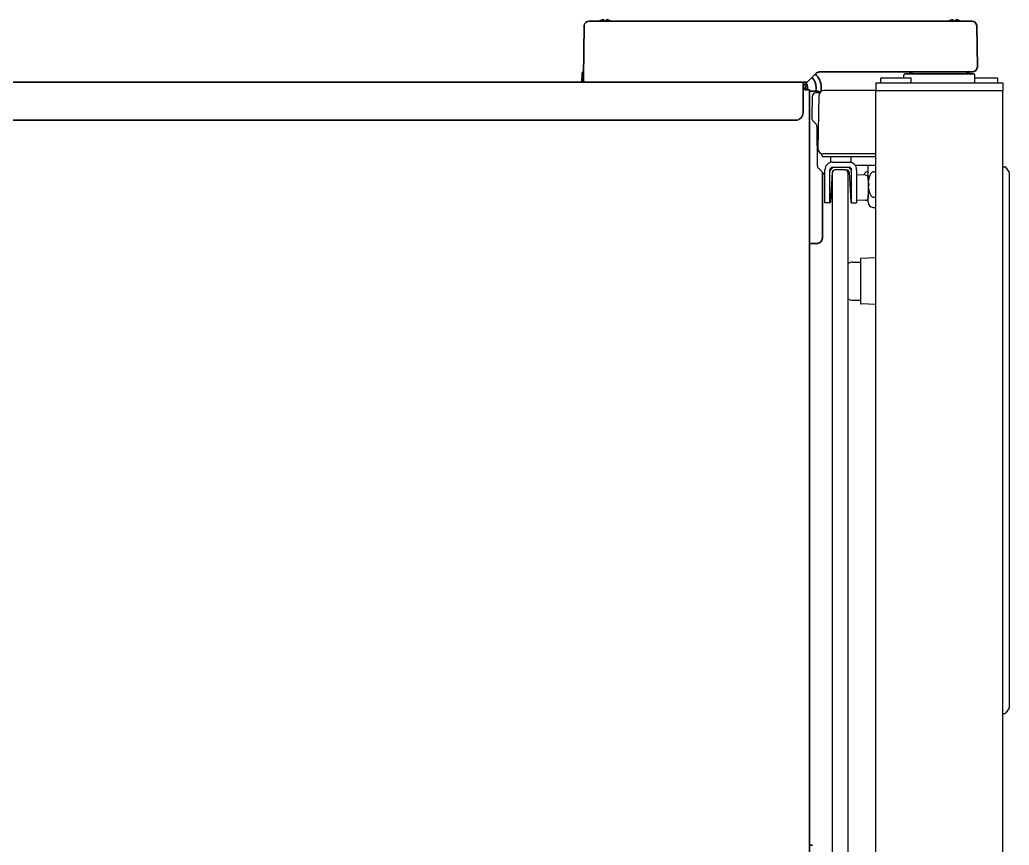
# Model space of a CAD drawing. Extents: x 6336 to 10269, y -393 to 3204.
# Drawn here: x 9823.4 to 10212.6, y 1788.5 to 2113 of the extents above; entities that cross this region are included whole.
import ezdxf

# ---------------------------------------------------------------- set-up
doc = ezdxf.new("R2010")
doc.units = 0
doc.header["$LTSCALE"] = 5
doc.layers.add('1', color=7, linetype='CONTINUOUS', true_color=0xffffff)
doc.layers.add('GEOM', color=7, linetype='CONTINUOUS')

msp = doc.modelspace()

# ---------------------------------------------------------------- linework, layer by layer
at = {"layer": '1', "color": 7, "linetype": 'Continuous', "lineweight": 35}
for p, q in [((10045.07, 2090.53), (10045.42, 2110.66)), ((10047.32, 2112.53), (10052.42, 2112.53)), ((10052.42, 2112.53), (10132.26, 2112.53)), ((10132.26, 2112.53), (10136.26, 2112.53)), ((10136.26, 2112.53), (10192.79, 2112.53)), ((10192.79, 2112.53), (10197.89, 2112.53)), ((10199.79, 2110.66), (10200.07, 2094.53)), ((10200.07, 2094.53), (10200.07, 2094.46)), ((10044.53, 2088.53), (10044.58, 2091.56)), ((10045.13, 2089.01), (10045.07, 2090.53)), ((10136.49, 2091.94), (10133.22, 2088.67)), ((10193.07, 2092.53), (10137.9, 2092.53)), ((10198.52, 2091.78), (10171.63, 2091.78)), ((10198.07, 2092.53), (10193.07, 2092.53)), ((9482.07, 2088.53), (10131.29, 2088.53)), ((10132.87, 2088.53), (10131.29, 2088.53)), ((10131.47, 2086.63), (10131.47, 2088.53)), ((10131.47, 2076.52), (10131.47, 2086.63)), ((10132.47, 2086.73), (10132.47, 2085.53)), ((10133.27, 2086.73), (10133.27, 2085.53)), ((10136.6, 2084.94), (10136.59, 2086.59)), ((10138.59, 2086.59), (10138.6, 2084.93)), ((10134.07, 2085.53), (10132.27, 2085.53)), ((10134.07, 2078.87), (10134.07, 2085.53)), ((10137.14, 2084.92), (10134.07, 2085.03)), ((10134.07, 2078.03), (10134.07, 2078.87)), ((10134.07, 2078.03), (10134.07, 2032.02)), ((9485.07, 2073.53), (10128.47, 2073.53)), ((10139.07, 2053.13), (10139.07, 2032.13)), ((10134.07, 2031.23), (10134.07, 2032.02)), ((10139.07, 2032.13), (10139.07, 2027.13)), ((10134.07, 2031.19), (10134.07, 1374.13)), ((10137.14, 2025.13), (10134.07, 2025.03)), ((10134.07, 1788.53), (10135.14, 1788.49))]:
    msp.add_line(p, q, dxfattribs=at)
for centre, radius, start, end in [((10047.32, 2110.63), 1.9, 90, 179), ((10197.89, 2110.63), 1.9, 1, 90), ((10198.07, 2094.53), 2, 270, 358), ((10046.58, 2091.53), 2, 137.2242, 179), ((10131.59, 2086.56), 5, 23.1679, 48.9128), ((10131.59, 2086.53), 7, 23.2513, 47.9962), ((10137.9, 2090.53), 2, 90, 135), ((10172.62, 2089.53), 3, 48.59, 90), ((10197.52, 2089.53), 3, 90, 131.41), ((10045.63, 2089.03), 0.5, 182, 270), ((10131.47, 2086.73), 1.8, 0, 90), ((10131.47, 2086.73), 1, 0, 90), ((10132.87, 2089.03), 0.5, 270, 315), ((10131.59, 2086.54), 5, 0.5, 23.3516), ((10131.59, 2086.53), 7, 0.5, 23.2513), ((10137.07, 2082.92), 2, 55.6644, 88), ((10137.07, 2027.13), 2, 272, 0)]:
    msp.add_arc(centre, radius, start, end, dxfattribs=at)
msp.add_ellipse((10128.47, 2076.52), major_axis=(3, 0), ratio=0.99863, start_param=4.712389, end_param=6.283185, dxfattribs=at)
for points, knots in [([(10052.57, 2113.02), (10052.52, 2113.01), (10052.41, 2112.98), (10052.25, 2112.93), (10052.09, 2112.87), (10051.93, 2112.81), (10051.78, 2112.74), (10051.63, 2112.67), (10051.49, 2112.6), (10051.4, 2112.54), (10051.36, 2112.53)], [0, 0, 0, 0, 0.125, 0.25, 0.375, 0.5, 0.625, 0.75, 0.875, 0.9389459, 0.9389459, 0.9389459, 0.9389459]), ([(10053.07, 2112.53), (10053.07, 2112.63), (10053.07, 2112.72), (10053.07, 2112.84), (10053.07, 2112.88), (10053.07, 2112.96), (10053.07, 2112.99), (10053.07, 2113.02)], [0, 0, 0, 0, 0.457375, 0.457375, 0.728688, 0.728688, 1, 1, 1, 1]), ([(10054.07, 2113.02), (10054.07, 2113.01), (10054.07, 2112.98), (10054.07, 2112.93), (10054.07, 2112.87), (10054.07, 2112.81), (10054.07, 2112.74), (10054.07, 2112.67), (10054.07, 2112.6), (10054.07, 2112.54), (10054.07, 2112.53)], [0, 0, 0, 0, 0.125, 0.25, 0.375, 0.5, 0.625, 0.75, 0.875, 0.9389459, 0.9389459, 0.9389459, 0.9389459]), ([(10055.78, 2112.53), (10055.6, 2112.63), (10055.43, 2112.72), (10055.14, 2112.84), (10055.03, 2112.88), (10054.8, 2112.96), (10054.69, 2112.99), (10054.57, 2113.02)], [0, 0, 0, 0, 0.457379, 0.457379, 0.728689, 0.728689, 1, 1, 1, 1]), ([(10190.07, 2113.02), (10190.02, 2113.01), (10189.91, 2112.98), (10189.75, 2112.93), (10189.59, 2112.87), (10189.43, 2112.81), (10189.28, 2112.74), (10189.13, 2112.67), (10188.99, 2112.6), (10188.9, 2112.55), (10188.88, 2112.53)], [0, 0, 0, 0, 0.134116, 0.268232, 0.402347, 0.536463, 0.670579, 0.804695, 0.938811, 1, 1, 1, 1]), ([(10190.57, 2112.53), (10190.57, 2112.63), (10190.57, 2112.72), (10190.57, 2112.84), (10190.57, 2112.88), (10190.57, 2112.96), (10190.57, 2112.99), (10190.57, 2113.02)], [0, 0, 0, 0, 0.457375, 0.457375, 0.728688, 0.728688, 1, 1, 1, 1]), ([(10191.57, 2113.02), (10191.57, 2113.01), (10191.57, 2112.98), (10191.57, 2112.93), (10191.57, 2112.87), (10191.57, 2112.81), (10191.57, 2112.74), (10191.57, 2112.67), (10191.57, 2112.6), (10191.57, 2112.54), (10191.57, 2112.53)], [0, 0, 0, 0, 0.125, 0.25, 0.375, 0.5, 0.625, 0.75, 0.875, 0.9389459, 0.9389459, 0.9389459, 0.9389459]), ([(10193.28, 2112.53), (10193.11, 2112.63), (10192.93, 2112.72), (10192.64, 2112.84), (10192.53, 2112.88), (10192.3, 2112.96), (10192.19, 2112.99), (10192.07, 2113.02)], [0.0751605, 0.0751605, 0.0751605, 0.0751605, 0.5, 0.5, 0.75, 0.75, 1, 1, 1, 1]), ([(10132.27, 2085.53), (10132.19, 2085.64), (10132.11, 2085.76), (10131.94, 2085.99), (10131.86, 2086.11), (10131.69, 2086.32), (10131.61, 2086.43), (10131.5, 2086.56), (10131.47, 2086.59), (10131.44, 2086.62)], [0, 0, 0, 0, 0.300967, 0.300967, 0.601933, 0.601933, 0.9029, 0.9029, 1, 1, 1, 1])]:
    msp.add_open_spline(points, degree=3, knots=knots, dxfattribs=at)
for points in [[(10053.07, 2113.02), (10053.05, 2113.02), (10053, 2113.03), (10052.93, 2113.04), (10052.86, 2113.04), (10052.79, 2113.04), (10052.72, 2113.04), (10052.64, 2113.03), (10052.6, 2113.02), (10052.57, 2113.02)], [(10054.57, 2113.02), (10054.55, 2113.03), (10054.5, 2113.03), (10054.42, 2113.04), (10054.35, 2113.04), (10054.28, 2113.04), (10054.21, 2113.04), (10054.14, 2113.03), (10054.1, 2113.02), (10054.07, 2113.02)], [(10190.57, 2113.02), (10190.55, 2113.02), (10190.5, 2113.03), (10190.43, 2113.04), (10190.36, 2113.04), (10190.29, 2113.04), (10190.22, 2113.04), (10190.14, 2113.03), (10190.1, 2113.02), (10190.07, 2113.02)], [(10192.07, 2113.02), (10192.05, 2113.03), (10192, 2113.03), (10191.92, 2113.04), (10191.85, 2113.04), (10191.78, 2113.04), (10191.71, 2113.04), (10191.64, 2113.03), (10191.6, 2113.02), (10191.57, 2113.02)]]:
    msp.add_open_spline(points, degree=3, dxfattribs=at)
at = {"layer": 'GEOM', "color": 7, "linetype": 'Continuous'}
for p, q in [((10162.32, 2090.28), (10162.07, 2090.03)), ((10162.07, 2088.53), (10162.07, 2090.03)), ((10162.32, 2090.28), (10173.82, 2090.28)), ((10171.11, 2090.28), (10171.13, 2091.28)), ((10171.63, 2091.78), (10198.52, 2091.78)), ((10173.82, 2090.28), (10174.07, 2090.03)), ((10174.07, 2088.53), (10174.07, 2090.03)), ((10199.07, 2088.28), (10199.02, 2091.28)), ((10199.04, 2090.28), (10207.82, 2090.28)), ((10207.82, 2090.28), (10208.07, 2090.03)), ((10208.07, 2088.53), (10208.07, 2090.03)), ((10160.07, 2088.28), (10160.07, 2085.28)), ((10160.07, 2088.28), (10210.07, 2088.28)), ((10162.2, 2088.4), (10162.07, 2088.53)), ((10173.82, 2088.28), (10174.07, 2088.53)), ((10207.82, 2088.28), (10208.07, 2088.53)), ((10210.07, 2088.28), (10210.07, 2085.28)), ((10135.06, 2082.8), (10134.92, 2074.78)), ((10138.03, 2084.28), (10136.56, 2084.28)), ((10137.72, 2083.31), (10137.36, 2062.31)), ((10139.71, 2085.28), (10139.67, 2085.28)), ((10139.74, 2085.28), (10139.7, 2085.28)), ((10139.73, 2085.28), (10139.71, 2085.28)), ((10139.73, 2085.28), (10139.73, 2085.28)), ((10139.73, 2085.28), (10139.73, 2085.28)), ((10139.74, 2085.28), (10139.73, 2085.28)), ((10139.75, 2085.28), (10139.74, 2085.28)), ((10160.07, 2085.28), (10139.75, 2085.28)), ((10139.75, 2085.28), (10139.75, 2085.28)), ((10160.07, 1400.78), (10160.07, 2085.28)), ((10160.07, 2085.28), (10210.07, 2085.28)), ((10210.07, 1400.78), (10210.07, 2085.28)), ((10134.92, 2074.78), (10134.93, 2074.38)), ((10135.37, 2073.33), (10136.52, 2072.18)), ((10136.95, 2071.14), (10137.09, 2055.72)), ((10137.36, 2062.31), (10137.36, 2062.24)), ((10138.82, 2059.68), (10138.82, 2060.07)), ((10139.22, 2059.28), (10160.07, 2059.28)), ((10160.07, 2060.28), (10139.36, 2060.28)), ((10142.32, 2059.28), (10142.32, 2057.03)), ((10150.32, 2059.28), (10150.32, 2057.03)), ((10143.07, 2057.03), (10142.32, 2057.03)), ((10142.92, 2054.72), (10142.92, 2055.01)), ((10143.07, 2057.03), (10149.57, 2057.03)), ((10143.07, 2055.03), (10149.57, 2055.03)), ((10149.57, 2057.03), (10150.32, 2057.03)), ((10160.07, 2055.78), (10152.01, 2055.78)), ((10157.07, 2049.97), (10157.07, 2055.78)), ((10210.07, 1840.28), (10210.07, 2055.28)), ((10210.07, 2055.28), (10210.81, 2055.28)), ((10212.49, 2053.2), (10211.22, 2055.06)), ((10137.53, 2054.67), (10140.07, 2052.13)), ((10140.07, 2041.03), (10140.07, 2054.03)), ((10142.07, 2041.03), (10142.07, 2054.03)), ((10142.42, 2041.5), (10143.02, 2053.08)), ((10142.92, 2051.16), (10142.92, 2050.28)), ((10143.07, 1447.25), (10143.07, 2053.03)), ((10148.07, 2054.03), (10144.07, 2054.03)), ((10148.07, 2054.03), (10148.62, 2054.03)), ((10149.07, 2053.03), (10149.07, 1431.03)), ((10149.62, 2053.08), (10150.23, 2041.5)), ((10150.57, 2041.03), (10150.57, 2054.03)), ((10152.57, 2054.03), (10152.57, 2041.03)), ((10156.09, 2051.96), (10152.57, 2052.03)), ((10156.78, 2053.28), (10157.07, 2053.28)), ((10157.07, 2050.96), (10157.07, 2043.09)), ((10159.28, 2053.28), (10160.07, 2053.28)), ((10212.57, 2052.92), (10212.57, 1842.63)), ((10142.92, 2050.28), (10142.88, 2050.28)), ((10157.13, 2047.7), (10157.11, 2047.68)), ((10157.37, 2050.58), (10157.38, 2050.58)), ((10157.07, 2041.29), (10157.07, 2044.09)), ((10157.38, 2045.98), (10157.37, 2045.98)), ((10159.28, 2043.28), (10160.07, 2043.28)), ((10142.07, 2041.03), (10140.07, 2041.03)), ((10150.57, 2041.03), (10152.57, 2041.03)), ((10156.09, 2042.09), (10152.57, 2042.03)), ((10159.04, 2039.29), (10160.07, 2039.28)), ((10151.03, 2017.78), (10154.07, 2017.78)), ((10154.07, 2018.99), (10154.07, 2001.56)), ((10160.07, 2019.49), (10154.31, 2019.24)), ((10151.03, 2002.78), (10154.07, 2002.78)), ((10160.07, 2001.06), (10154.31, 2001.31)), ((10212.49, 1842.35), (10211.22, 1840.49)), ((10210.07, 1840.28), (10210.81, 1840.28))]:
    msp.add_line(p, q, dxfattribs=at)
msp.add_lwpolyline([(10138.58, 2060.43), (10138.72, 2060.33), (10138.81, 2060.17), (10138.82, 2060.07)], dxfattribs=at)
for centre, radius, start, end in [((10171.63, 2091.28), 0.5, 90, 179), ((10198.52, 2091.28), 0.5, 1, 90), ((10136.56, 2082.78), 1.5, 90, 179), ((10139.72, 2083.28), 2, 90, 179), ((10136.43, 2074.39), 1.5, 180.5, 225), ((10135.45, 2071.12), 1.5, 0.5, 45), ((10139.36, 2062.28), 2, 181, 270), ((10139.22, 2059.68), 0.4, 180, 270), ((10138.59, 2055.73), 1.5, 180.5, 225), ((10143.07, 2054.03), 3, 90, 180), ((10143.07, 2054.03), 1, 90, 180), ((10143.97, 2053.03), 2, 90, 162.246), ((10148.67, 2053.03), 2, 17.754, 90), ((10149.57, 2054.03), 3, 0, 90), ((10149.57, 2054.03), 1, 0, 90), ((10210.81, 2054.78), 0.5, 34.2869, 90), ((10144.02, 2053.03), 1, 94.4761, 177), ((10144.07, 2053.03), 1, 90, 180), ((10148.07, 2053.03), 1, 0, 90), ((10148.62, 2053.03), 1, 3, 90), ((10163.66, 2048.28), 9.08, 151.3979, 155.8977), ((10156.78, 2052.03), 1.25, 90, 151.3979), ((10156.07, 2050.96), 1, 0, 89), ((10166.16, 2048.28), 9.08, 151.3979, 165.3324), ((10159.28, 2052.03), 1.25, 90, 151.3979), ((10212.07, 2052.92), 0.5, 0, 34.2869), ((10166.03, 2048.35), 8.94, 175.8071, 176.6497), ((10166.03, 2048.2), 8.94, 183.3503, 184.1929), ((10166.05, 2048.35), 8.95, 167.3743, 175.8008), ((10166.05, 2048.2), 8.95, 184.1992, 192.6256), ((10166.04, 2048.35), 8.95, 165.6057, 167.3692), ((10166.16, 2048.28), 8.79, 177.391, 182.609), ((10166.04, 2048.2), 8.95, 192.6308, 194.3943), ((10166.16, 2048.28), 9.08, 194.6676, 208.6021), ((10159.28, 2044.53), 1.25, 208.6021, 270), ((10141.92, 2041.53), 0.5, 287.6366, 357), ((10150.73, 2041.53), 0.5, 183, 252.3634), ((10156.07, 2043.09), 1, 271, 360), ((10159.07, 2041.29), 2, 180, 269), ((10151.03, 2014.78), 3, 90, 130.7412), ((10154.32, 2018.99), 0.25, 92.5, 180), ((10151.03, 2005.78), 3, 229.2588, 270), ((10154.32, 2001.56), 0.25, 180, 267.5), ((10212.07, 1842.63), 0.5, 325.7131, 0), ((10210.81, 1840.78), 0.5, 270, 325.7131)]:
    msp.add_arc(centre, radius, start, end, dxfattribs=at)
for points in [[(10157.11, 2048.88), (10157.12, 2048.87), (10157.12, 2048.86), (10157.13, 2048.85)], [(10157.13, 2048.85), (10157.19, 2048.77), (10157.29, 2048.72), (10157.38, 2048.68)]]:
    msp.add_open_spline(points, degree=3, dxfattribs=at)
msp.add_open_spline([(10157.38, 2047.88), (10157.35, 2047.86), (10157.26, 2047.82), (10157.17, 2047.76), (10157.13, 2047.7)], degree=3, knots=[0, 0, 0, 0, 0.314454, 1, 1, 1, 1], dxfattribs=at)

doc.saveas('drawing.dxf')
